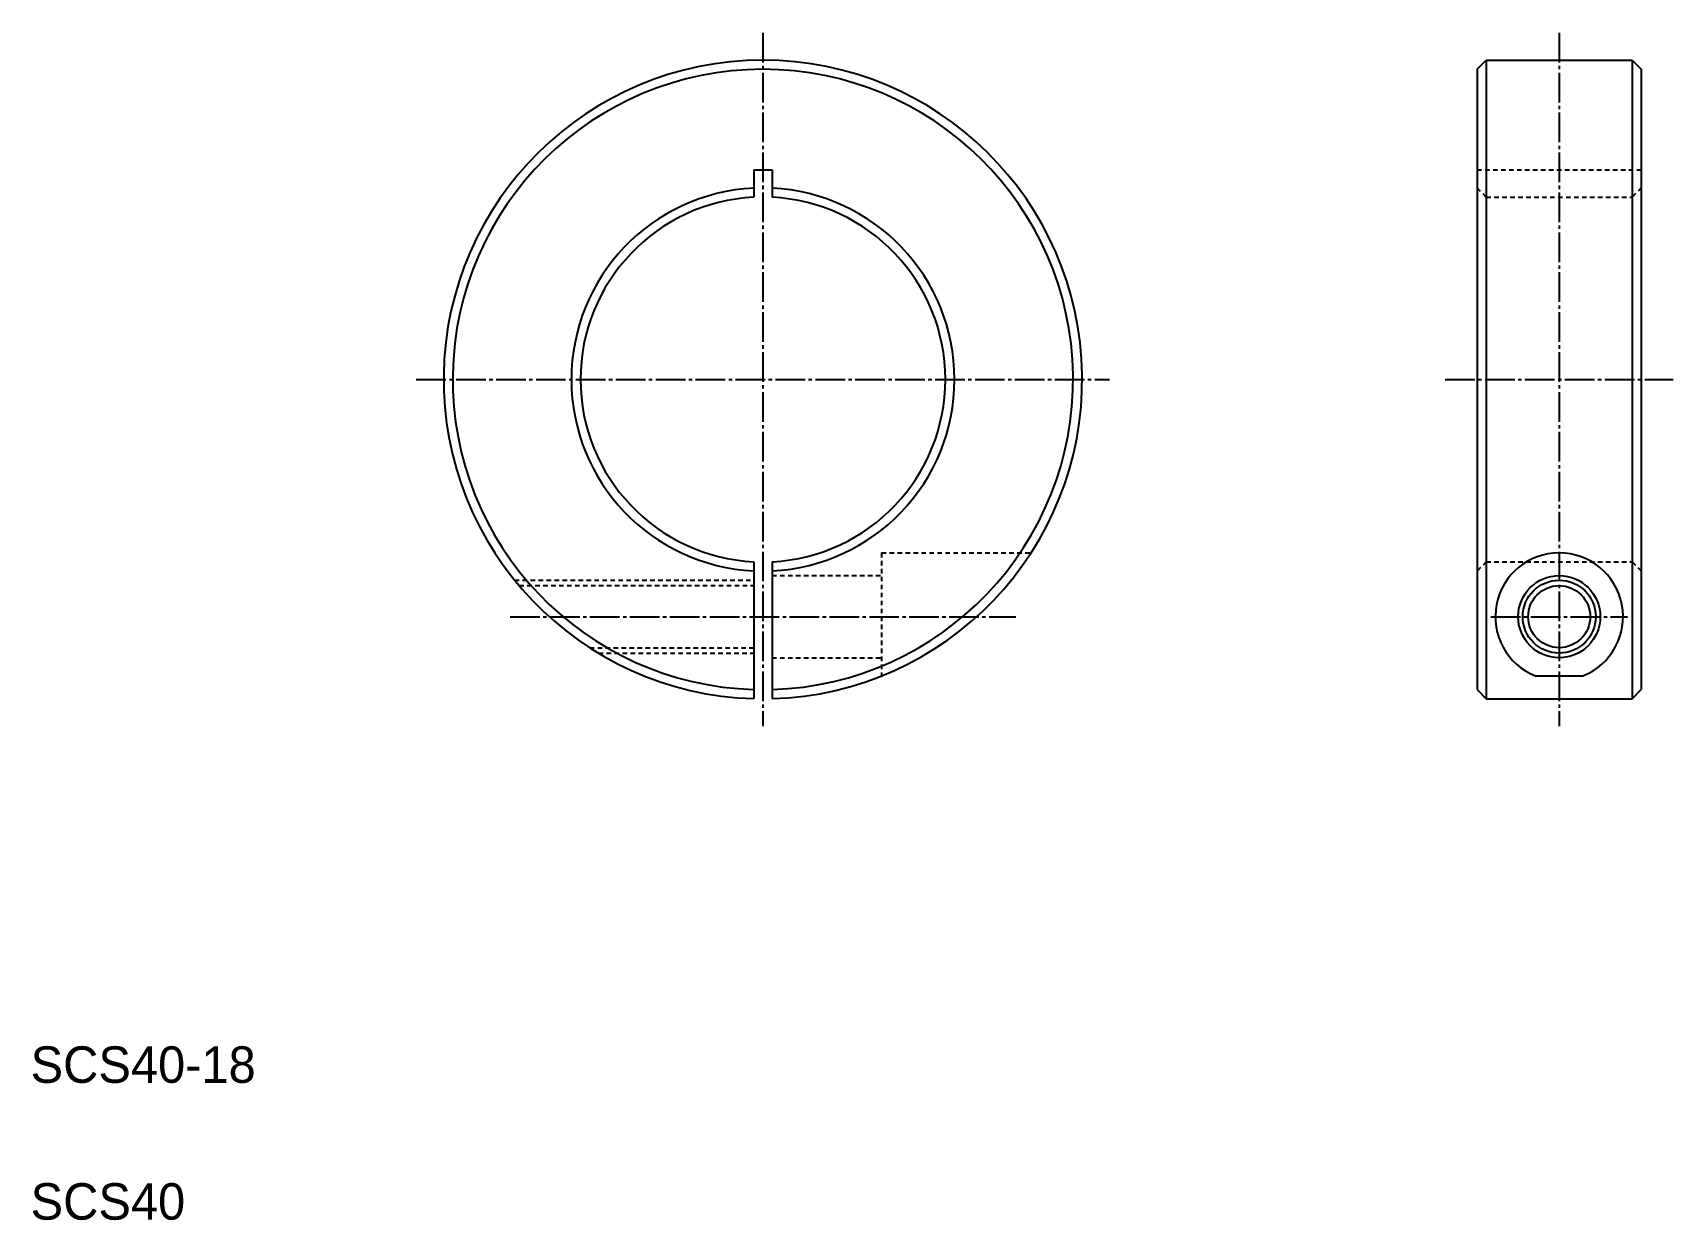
# Model space of a CAD drawing. Extents: x 10 to 190, y 10 to 140.
import ezdxf

# ---------------------------------------------------------------- set-up
doc = ezdxf.new("R2010")
doc.units = 0
doc.header["$LTSCALE"] = 0.25
doc.linetypes.add('CENTER', pattern=[17.5, 13, -1.5, 1.5, -1.5])
doc.linetypes.add('DASHED', pattern=[3.5, 2, -1.5])
doc.layers.get('0').update_dxf_attribs({"linetype": 'CONTINUOUS'})
doc.layers.add('CENTER', color=1, linetype='CENTER')

msp = doc.modelspace()

# ---------------------------------------------------------------- linework, layer by layer
at = {"color": 7, "linetype": 'CONTINUOUS'}
for p, q in [((168.57, 136.1), (169.57, 137.1)), ((169.57, 137.1), (169.57, 67.1)), ((169.57, 137.1), (185.57, 137.1)), ((185.57, 137.1), (185.57, 67.1)), ((185.57, 137.1), (186.57, 136.1)), ((168.57, 136.1), (168.57, 68.1)), ((186.57, 136.1), (186.57, 68.1)), ((89.28, 125.1), (91.28, 125.1)), ((89.28, 125.1), (89.28, 122.08)), ((91.28, 125.1), (91.28, 122.08)), ((89.28, 82.13), (89.28, 67.12)), ((91.28, 82.13), (91.28, 67.12)), ((174.96, 69.61), (180.17, 69.61)), ((168.57, 68.1), (169.57, 67.1)), ((169.57, 67.1), (185.57, 67.1)), ((185.57, 67.1), (186.57, 68.1))]:
    msp.add_line(p, q, dxfattribs=at)
at = {"color": 3, "linetype": 'DASHED'}
for p, q in [((168.57, 125.1), (186.57, 125.1)), ((168.57, 123.1), (169.57, 122.1)), ((186.57, 123.1), (185.57, 122.1)), ((169.57, 122.1), (185.57, 122.1)), ((103.28, 83.1), (103.28, 69.61)), ((103.28, 83.1), (119.68, 83.1)), ((169.57, 82.1), (168.57, 81.1)), ((169.57, 82.1), (185.57, 82.1)), ((185.57, 82.1), (186.57, 81.1)), ((63.06, 80.1), (89.28, 80.1)), ((63.56, 79.5), (89.28, 79.5)), ((91.28, 80.6), (103.28, 80.6)), ((71.29, 72.7), (89.28, 72.7)), ((72.26, 72.1), (89.28, 72.1)), ((91.28, 71.6), (103.28, 71.6))]:
    msp.add_line(p, q, dxfattribs=at)
for p, q in [((185.57, 119.6), (185.57, 119.6)), ((185.57, 102.1), (185.57, 102.1))]:
    msp.add_line(p, q)
at = {"color": 7, "linetype": 'CONTINUOUS'}
for radius in [4.5, 3.4]:
    msp.add_circle((177.57, 76.1), radius, dxfattribs=at)
at = {"color": 3, "linetype": 'CONTINUOUS'}
msp.add_circle((177.57, 76.1), 4, dxfattribs=at)
at = {"color": 7, "linetype": 'CONTINUOUS'}
for centre, radius, start, end in [((90.28, 102.1), 35, 271.6372, 268.3628), ((90.28, 102.1), 34, 271.6854, 268.3146), ((90.28, 102.1), 21, 92.7294, 267.2706), ((90.28, 102.1), 21, 272.7294, 87.2706), ((90.28, 102.1), 20, 92.866, 267.134), ((90.28, 102.1), 20, 272.866, 87.134), ((177.57, 76.1), 7, 291.8714, 248.1286)]:
    msp.add_arc(centre, radius, start, end, dxfattribs=at)
at = {"layer": 'CENTER', "color": 1, "linetype": 'CENTER'}
for p, q in [((90.28, 140.1), (90.28, 64.1)), ((177.57, 140.1), (177.57, 64.1)), ((52.28, 102.1), (128.28, 102.1)), ((165.07, 102.1), (190.07, 102.1)), ((62.57, 76.1), (118, 76.1)), ((170.07, 76.1), (185.07, 76.1))]:
    msp.add_line(p, q, dxfattribs=at)

# ---------------------------------------------------------------- texts
for s, p in [('SCS40-18', (10, 25)), ('SCS40', (10, 10))]:
    msp.add_text(s, height=4).set_placement(p)

doc.saveas('drawing.dxf')
